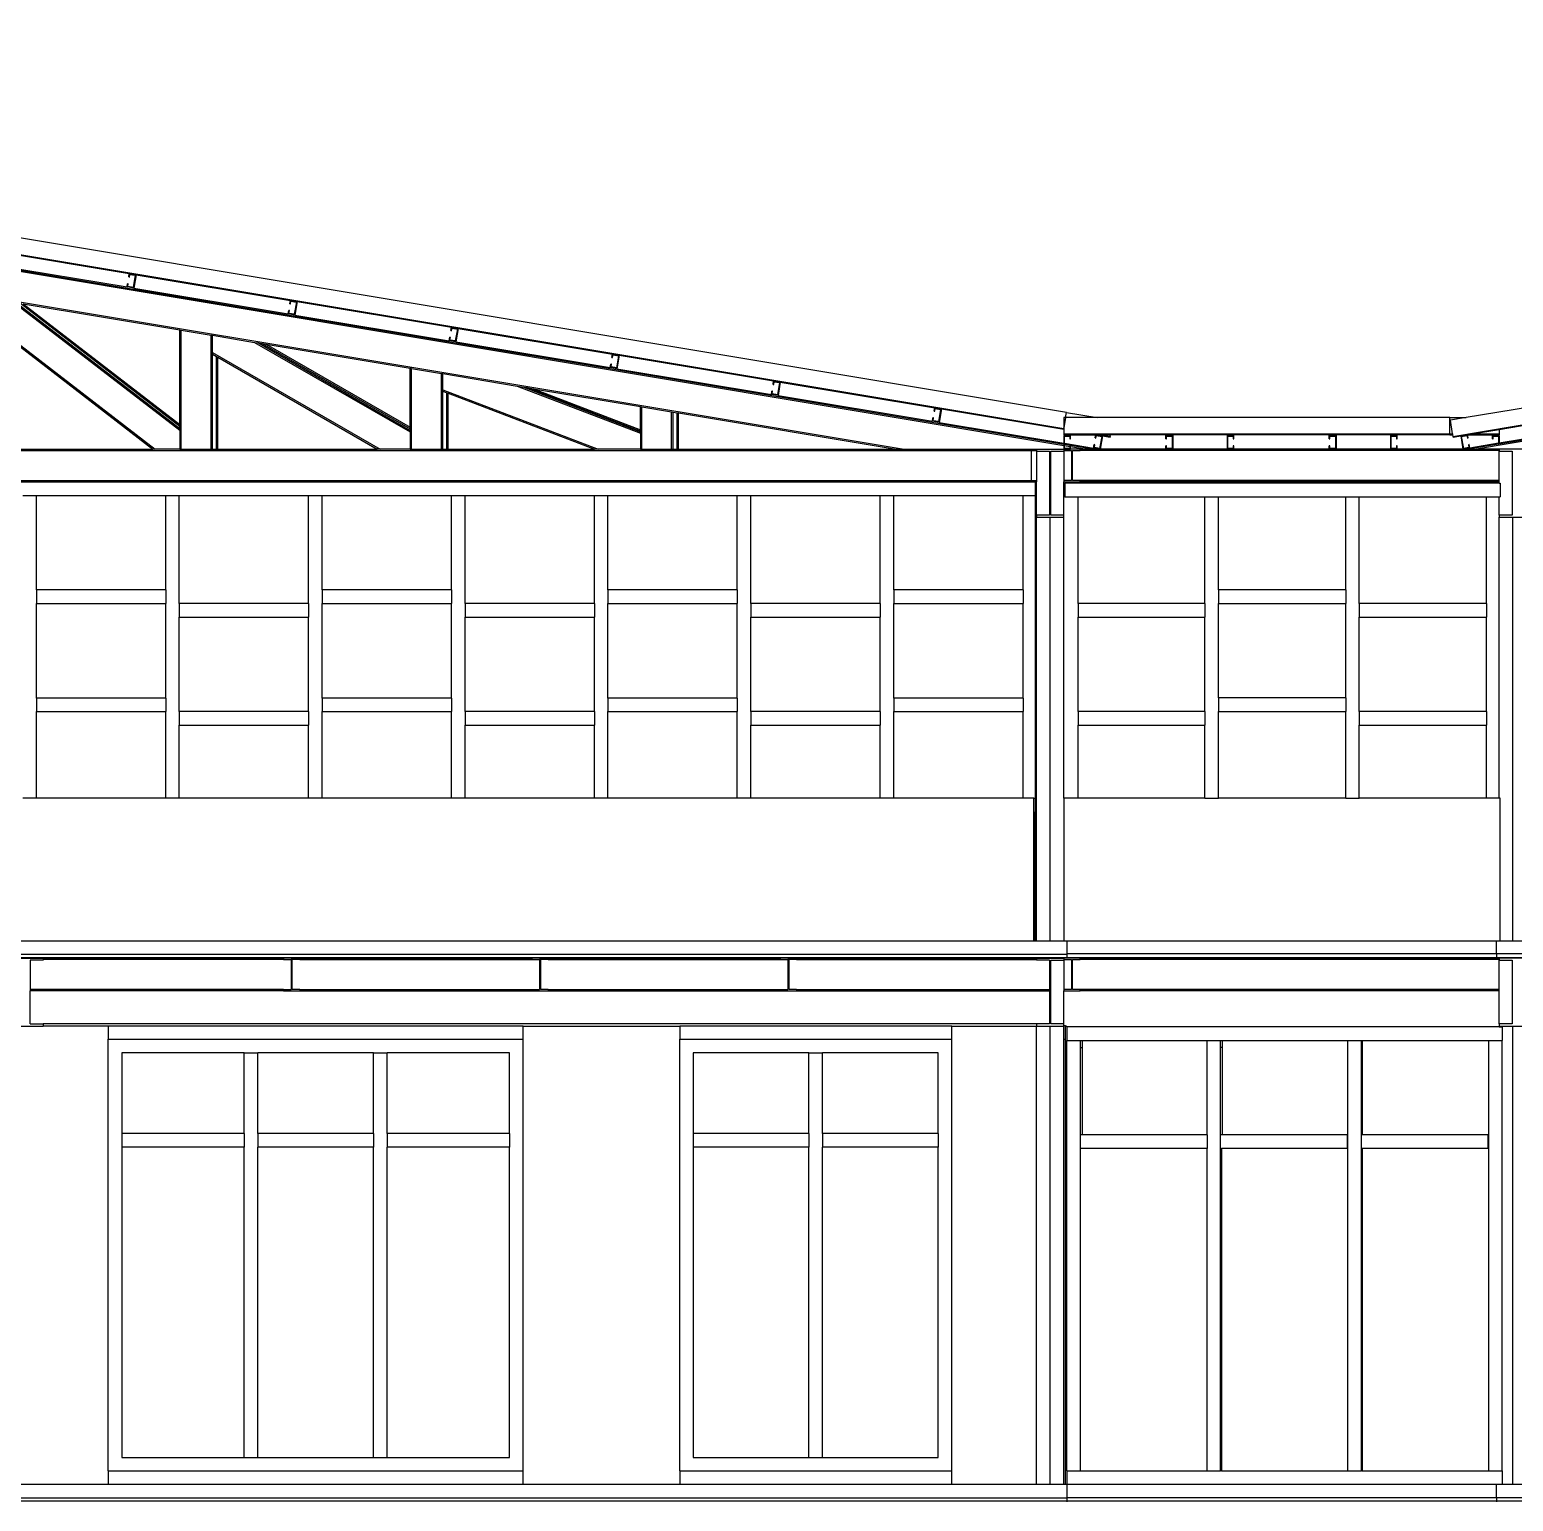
# Model space of a CAD drawing. Extents: x -47 to 47, y -13.1 to 12.1.
# Drawn here: x 14.18 to 25.08, y 1.25 to 12.06 of the extents above; entities that cross this region are included whole.
import ezdxf

# ---------------------------------------------------------------- set-up
doc = ezdxf.new("R2010")
doc.units = 0
doc.layers.get('0').update_dxf_attribs({"linetype": 'CONTINUOUS'})
doc.layers.add('SECTIONCUTEDGES', color=7, linetype='CONTINUOUS')

msp = doc.modelspace()

# ---------------------------------------------------------------- linework, layer by layer
for p, q in [((4.842, 11.832), (21.781, 9.009)), ((4.882, 11.835), (21.781, 9.018)), ((41.921, 11.832), (24.814, 8.981)), ((41.881, 11.835), (24.981, 9.018)), ((4.805, 11.614), (20.608, 8.981)), ((13.763, 10.362), (14.897, 10.173)), ((13.779, 10.46), (14.913, 10.271)), ((14.963, 10.263), (16.097, 10.074)), ((14.946, 10.164), (16.081, 9.975)), ((14.062, 10.062), (15.284, 9.12)), ((14.082, 10.058), (15.284, 9.132)), ((14.113, 10.053), (15.284, 9.151)), ((14.133, 10.05), (15.284, 9.163)), ((14.133, 10.05), (15.284, 9.858)), ((16.146, 10.066), (17.281, 9.877)), ((13.832, 9.961), (15.104, 8.981)), ((16.13, 9.967), (17.264, 9.778)), ((13.872, 9.918), (15.087, 8.981)), ((15.284, 9.858), (15.294, 9.856)), ((15.284, 9.163), (15.284, 9.858)), ((15.294, 8.981), (15.294, 9.856)), ((15.294, 9.856), (15.514, 9.82)), ((15.514, 8.981), (15.514, 9.82)), ((15.514, 9.82), (15.524, 9.818)), ((15.524, 9.691), (15.524, 9.818)), ((15.524, 9.818), (15.834, 9.766)), ((17.33, 9.868), (18.464, 9.679)), ((15.834, 9.766), (16.977, 9.108)), ((15.834, 9.766), (15.862, 9.762)), ((15.862, 9.762), (16.977, 9.119)), ((15.862, 9.762), (15.891, 9.757)), ((15.891, 9.757), (16.977, 9.131)), ((15.891, 9.757), (15.918, 9.752)), ((15.918, 9.752), (16.977, 9.142)), ((15.918, 9.752), (16.977, 9.576)), ((17.314, 9.77), (18.448, 9.581)), ((15.524, 9.68), (15.524, 9.691)), ((15.524, 9.691), (16.756, 8.981)), ((15.524, 8.981), (15.524, 9.68)), ((15.524, 9.68), (15.554, 9.662)), ((15.554, 8.981), (15.554, 9.662)), ((15.554, 9.662), (15.564, 9.656)), ((15.564, 8.981), (15.564, 9.656)), ((15.564, 9.656), (16.736, 8.981)), ((18.514, 9.671), (19.648, 9.482)), ((16.986, 9.574), (16.977, 9.576)), ((16.977, 9.142), (16.977, 9.576)), ((16.986, 8.981), (16.986, 9.574)), ((16.986, 9.574), (17.207, 9.538)), ((17.207, 8.981), (17.207, 9.538)), ((17.207, 9.538), (17.217, 9.536)), ((17.217, 9.418), (17.217, 9.536)), ((17.217, 9.536), (17.764, 9.445)), ((18.497, 9.572), (19.632, 9.383)), ((17.217, 9.407), (17.217, 9.418)), ((17.217, 9.418), (18.36, 8.981)), ((17.217, 8.981), (17.217, 9.407)), ((17.217, 9.407), (17.247, 9.396)), ((17.247, 8.981), (17.247, 9.396)), ((17.247, 9.396), (17.257, 9.392)), ((17.257, 8.981), (17.257, 9.392)), ((17.257, 9.392), (18.333, 8.981)), ((17.764, 9.445), (17.812, 9.437)), ((17.764, 9.445), (18.669, 9.099)), ((17.812, 9.437), (18.669, 9.109)), ((17.812, 9.437), (17.835, 9.433)), ((17.835, 9.433), (18.669, 9.114)), ((17.835, 9.433), (17.883, 9.425)), ((17.883, 9.425), (18.669, 9.124)), ((17.883, 9.425), (18.669, 9.294)), ((19.697, 9.474), (20.832, 9.285)), ((18.669, 9.294), (18.679, 9.292)), ((18.669, 9.124), (18.669, 9.294)), ((18.679, 8.981), (18.679, 9.292)), ((18.679, 9.292), (18.899, 9.255)), ((19.681, 9.375), (20.815, 9.186)), ((20.881, 9.277), (21.78, 9.127)), ((24.981, 9.126), (25.882, 9.277)), ((15.284, 9.151), (15.284, 9.163)), ((18.899, 8.981), (18.899, 9.255)), ((18.899, 9.255), (18.909, 9.254)), ((18.909, 8.981), (18.909, 9.254)), ((18.909, 9.254), (18.939, 9.249)), ((18.939, 8.981), (18.939, 9.249)), ((18.939, 9.249), (18.949, 9.247)), ((18.949, 8.981), (18.949, 9.247)), ((18.949, 9.247), (20.548, 8.981)), ((20.865, 9.178), (21.781, 9.025)), ((21.8, 9.251), (22.026, 9.213)), ((24.617, 9.213), (24.737, 9.213)), ((25.898, 9.178), (24.981, 9.025)), ((15.284, 9.132), (15.284, 9.151)), ((15.284, 9.132), (15.284, 9.12)), ((15.284, 9.12), (15.284, 8.981)), ((16.977, 9.131), (16.977, 9.142)), ((16.977, 9.119), (16.977, 9.131)), ((16.977, 9.119), (16.977, 9.108)), ((16.977, 9.108), (16.977, 8.981)), ((18.669, 9.114), (18.669, 9.124)), ((18.669, 9.109), (18.669, 9.114)), ((18.669, 9.109), (18.669, 9.099)), ((18.669, 9.099), (18.669, 8.981)), ((21.781, 9.132), (21.78, 9.127)), ((21.78, 9.127), (21.781, 9.126)), ((21.781, 9.132), (21.781, 9.132)), ((21.781, 9.093), (21.781, 9.087)), ((21.781, 9.087), (22.015, 9.087)), ((22.015, 9.087), (22.05, 9.087)), ((22.05, 9.087), (22.122, 9.075)), ((22.05, 9.087), (22.124, 9.087)), ((22.065, 9.079), (22.121, 9.07)), ((22.122, 9.075), (22.121, 9.07)), ((22.122, 9.075), (22.124, 9.087)), ((24.617, 9.087), (22.124, 9.087)), ((22.531, 9.056), (22.531, 9.081)), ((22.531, 9.081), (22.581, 9.081)), ((22.531, 9.056), (22.536, 9.056)), ((22.536, 9.056), (22.536, 9.076)), ((22.536, 9.076), (22.576, 9.076)), ((22.576, 9.076), (22.576, 8.986)), ((22.581, 9.081), (22.581, 8.981)), ((23.731, 9.056), (23.731, 9.081)), ((23.731, 9.081), (23.781, 9.081)), ((23.731, 9.056), (23.736, 9.056)), ((23.736, 9.056), (23.736, 9.076)), ((23.736, 9.076), (23.776, 9.076)), ((23.776, 9.076), (23.776, 8.986)), ((23.781, 9.081), (23.781, 8.981)), ((24.617, 9.093), (24.617, 9.087)), ((24.617, 9.093), (24.637, 9.093)), ((24.617, 9.087), (24.638, 9.087)), ((24.64, 9.075), (24.641, 9.07)), ((24.641, 9.07), (24.698, 9.079)), ((24.747, 9.087), (24.782, 9.093)), ((24.747, 9.087), (24.981, 9.087)), ((24.782, 9.093), (24.981, 9.126)), ((24.782, 9.093), (24.981, 9.093)), ((24.931, 9.056), (24.931, 9.081)), ((24.931, 9.081), (24.981, 9.081)), ((24.931, 9.056), (24.936, 9.056)), ((24.936, 9.056), (24.936, 9.076)), ((24.936, 9.076), (24.976, 9.076)), ((24.976, 9.076), (24.976, 9.024)), ((24.981, 9.126), (24.981, 9.093)), ((24.981, 9.093), (24.981, 9.087)), ((24.981, 9.081), (24.981, 9.025)), ((6.741, 8.971), (21.541, 8.971)), ((13.872, 8.981), (15.087, 8.981)), ((15.104, 8.981), (15.087, 8.981)), ((15.284, 8.981), (15.104, 8.981)), ((15.284, 8.981), (15.294, 8.981)), ((15.294, 8.981), (15.514, 8.981)), ((15.514, 8.981), (15.524, 8.981)), ((15.524, 8.981), (15.554, 8.981)), ((15.554, 8.981), (15.564, 8.981)), ((15.564, 8.981), (16.736, 8.981)), ((16.756, 8.981), (16.736, 8.981)), ((16.977, 8.981), (16.756, 8.981)), ((16.977, 8.981), (16.986, 8.981)), ((16.986, 8.981), (17.207, 8.981)), ((17.207, 8.981), (17.217, 8.981)), ((17.217, 8.981), (17.247, 8.981)), ((17.247, 8.981), (17.257, 8.981)), ((17.257, 8.981), (18.333, 8.981)), ((18.36, 8.981), (18.333, 8.981)), ((18.669, 8.981), (18.36, 8.981)), ((18.669, 8.981), (18.679, 8.981)), ((18.679, 8.981), (18.899, 8.981)), ((18.899, 8.981), (18.909, 8.981)), ((18.909, 8.981), (18.939, 8.981)), ((18.939, 8.981), (18.949, 8.981)), ((18.949, 8.981), (20.548, 8.981)), ((20.548, 8.981), (20.608, 8.981)), ((20.608, 8.981), (21.541, 8.981)), ((21.541, 8.971), (21.541, 8.981)), ((21.541, 8.981), (21.581, 8.981)), ((21.541, 8.971), (21.541, 8.75)), ((21.541, 8.971), (21.581, 8.971)), ((21.581, 8.965), (21.581, 8.75)), ((21.781, 8.965), (21.781, 8.75)), ((21.786, 9.024), (21.999, 8.989)), ((21.786, 9.018), (22.008, 8.981)), ((21.786, 9.008), (21.826, 9.001)), ((21.831, 9), (21.949, 8.981)), ((21.949, 8.981), (21.901, 8.981)), ((24.981, 8.971), (21.901, 8.971)), ((21.949, 8.981), (21.948, 8.981)), ((22.008, 8.981), (21.949, 8.981)), ((22.048, 8.981), (22.008, 8.981)), ((22.531, 8.981), (22.048, 8.981)), ((22.536, 9.006), (22.531, 9.006)), ((22.531, 8.981), (22.531, 9.006)), ((22.581, 8.981), (22.531, 8.981)), ((22.536, 8.986), (22.536, 9.006)), ((22.576, 8.986), (22.536, 8.986)), ((22.981, 8.981), (22.581, 8.981)), ((23.731, 8.981), (23.031, 8.981)), ((23.736, 9.006), (23.731, 9.006)), ((23.731, 8.981), (23.731, 9.006)), ((23.781, 8.981), (23.731, 8.981)), ((23.736, 8.986), (23.736, 9.006)), ((23.776, 8.986), (23.736, 8.986)), ((24.181, 8.981), (23.781, 8.981)), ((24.714, 8.981), (24.231, 8.981)), ((24.754, 8.981), (24.714, 8.981)), ((24.976, 9.018), (24.754, 8.981)), ((24.754, 8.981), (24.814, 8.981)), ((24.976, 9.024), (24.764, 8.989)), ((24.981, 8.981), (24.814, 8.981)), ((24.814, 8.981), (24.814, 8.981)), ((24.976, 9.024), (24.976, 9.018)), ((24.981, 9.018), (24.976, 9.018)), ((24.981, 9.025), (24.981, 9.018)), ((24.981, 8.75), (24.981, 8.965)), ((6.741, 8.75), (21.541, 8.75)), ((6.791, 8.741), (21.541, 8.741)), ((21.541, 8.741), (21.541, 8.75)), ((21.541, 8.75), (21.581, 8.75)), ((21.541, 8.741), (21.571, 8.741)), ((21.571, 8.741), (21.581, 8.741)), ((21.571, 8.741), (21.571, 8.641)), ((21.581, 8.75), (21.581, 8.741)), ((21.581, 8.641), (21.581, 8.741)), ((21.781, 8.631), (21.781, 8.741)), ((24.981, 8.731), (21.787, 8.731)), ((21.787, 8.731), (21.787, 8.631)), ((24.981, 8.75), (21.901, 8.75)), ((24.981, 8.741), (21.901, 8.741)), ((24.981, 8.741), (24.981, 8.75)), ((24.981, 8.731), (24.981, 8.741)), ((24.981, 8.731), (24.987, 8.731)), ((24.987, 8.731), (24.987, 8.631)), ((14.131, 8.641), (14.231, 8.641)), ((14.231, 7.946), (14.231, 8.641)), ((14.231, 8.641), (15.181, 8.641)), ((15.181, 8.641), (15.281, 8.641)), ((15.181, 7.946), (15.181, 8.641)), ((15.281, 7.846), (15.281, 8.641)), ((15.281, 8.641), (16.231, 8.641)), ((16.231, 8.641), (16.331, 8.641)), ((16.231, 7.846), (16.231, 8.641)), ((16.331, 7.946), (16.331, 8.641)), ((16.331, 8.641), (17.281, 8.641)), ((17.281, 8.641), (17.381, 8.641)), ((17.281, 7.946), (17.281, 8.641)), ((17.381, 7.846), (17.381, 8.641)), ((17.381, 8.641), (18.331, 8.641)), ((18.331, 8.641), (18.431, 8.641)), ((18.331, 7.846), (18.331, 8.641)), ((18.431, 7.946), (18.431, 8.641)), ((18.431, 8.641), (19.381, 8.641)), ((19.381, 8.641), (19.481, 8.641)), ((19.381, 7.946), (19.381, 8.641)), ((19.481, 7.846), (19.481, 8.641)), ((19.481, 8.641), (20.431, 8.641)), ((20.431, 8.641), (20.531, 8.641)), ((20.431, 7.846), (20.431, 8.641)), ((20.531, 7.946), (20.531, 8.641)), ((20.531, 8.641), (21.481, 8.641)), ((21.481, 8.641), (21.571, 8.641)), ((21.481, 7.946), (21.481, 8.641)), ((21.571, 8.641), (21.581, 8.641)), ((21.571, 8.641), (21.571, 6.416)), ((21.581, 8.497), (21.581, 8.641)), ((21.787, 8.631), (21.781, 8.631)), ((21.781, 8.497), (21.781, 8.631)), ((21.787, 8.631), (21.887, 8.631)), ((21.887, 7.847), (21.887, 8.631)), ((21.887, 8.631), (22.817, 8.631)), ((22.817, 8.631), (22.917, 8.631)), ((22.817, 7.847), (22.817, 8.631)), ((22.917, 7.947), (22.917, 8.631)), ((22.917, 8.631), (23.852, 8.631)), ((23.852, 8.631), (23.952, 8.631)), ((23.852, 7.947), (23.852, 8.631)), ((23.952, 7.847), (23.952, 8.631)), ((23.952, 8.631), (24.887, 8.631)), ((24.887, 8.631), (24.981, 8.631)), ((24.887, 7.847), (24.887, 8.631)), ((24.981, 8.497), (24.981, 8.631)), ((24.981, 8.631), (24.987, 8.631)), ((21.581, 6.416), (21.581, 8.481)), ((21.681, 5.366), (21.681, 8.481)), ((21.781, 6.416), (21.781, 8.481)), ((24.981, 6.416), (24.981, 8.481)), ((25.081, 5.366), (25.081, 8.481)), ((15.181, 7.946), (14.231, 7.946)), ((14.231, 7.946), (14.231, 7.846)), ((15.181, 7.946), (15.181, 7.846)), ((17.281, 7.946), (16.331, 7.946)), ((16.331, 7.946), (16.331, 7.846)), ((17.281, 7.946), (17.281, 7.846)), ((19.381, 7.946), (18.431, 7.946)), ((18.431, 7.946), (18.431, 7.846)), ((19.381, 7.946), (19.381, 7.846)), ((21.481, 7.946), (20.531, 7.946)), ((20.531, 7.946), (20.531, 7.846)), ((21.481, 7.946), (21.481, 7.846)), ((23.852, 7.947), (22.917, 7.947)), ((22.917, 7.947), (22.917, 7.847)), ((23.852, 7.947), (23.852, 7.847)), ((14.231, 7.152), (14.231, 7.846)), ((14.231, 7.846), (15.181, 7.846)), ((15.181, 7.152), (15.181, 7.846)), ((16.231, 7.846), (15.281, 7.846)), ((15.281, 7.846), (15.281, 7.746)), ((15.281, 7.052), (15.281, 7.746)), ((15.281, 7.746), (16.231, 7.746)), ((16.231, 7.846), (16.231, 7.746)), ((16.231, 7.052), (16.231, 7.746)), ((16.331, 7.152), (16.331, 7.846)), ((16.331, 7.846), (17.281, 7.846)), ((17.281, 7.152), (17.281, 7.846)), ((18.331, 7.846), (17.381, 7.846)), ((17.381, 7.846), (17.381, 7.746)), ((17.381, 7.052), (17.381, 7.746)), ((17.381, 7.746), (18.331, 7.746)), ((18.331, 7.846), (18.331, 7.746)), ((18.331, 7.052), (18.331, 7.746)), ((18.431, 7.152), (18.431, 7.846)), ((18.431, 7.846), (19.381, 7.846)), ((19.381, 7.152), (19.381, 7.846)), ((20.431, 7.846), (19.481, 7.846)), ((19.481, 7.846), (19.481, 7.746)), ((19.481, 7.746), (20.431, 7.746)), ((19.481, 7.052), (19.481, 7.746)), ((20.431, 7.846), (20.431, 7.746)), ((20.431, 7.052), (20.431, 7.746)), ((20.531, 7.152), (20.531, 7.846)), ((20.531, 7.846), (21.481, 7.846)), ((21.481, 7.152), (21.481, 7.846)), ((22.817, 7.847), (21.887, 7.847)), ((21.887, 7.847), (21.887, 7.747)), ((21.887, 7.747), (22.817, 7.747)), ((21.887, 7.053), (21.887, 7.747)), ((22.817, 7.847), (22.817, 7.747)), ((22.817, 7.053), (22.817, 7.747)), ((22.917, 7.153), (22.917, 7.847)), ((22.917, 7.847), (23.852, 7.847)), ((23.852, 7.153), (23.852, 7.847)), ((24.887, 7.847), (23.952, 7.847)), ((23.952, 7.847), (23.952, 7.747)), ((23.952, 7.747), (24.887, 7.747)), ((23.952, 7.053), (23.952, 7.747)), ((24.887, 7.847), (24.887, 7.747)), ((24.887, 7.053), (24.887, 7.747)), ((15.181, 7.152), (14.231, 7.152)), ((14.231, 7.152), (14.231, 7.052)), ((15.181, 7.152), (15.181, 7.052)), ((17.281, 7.152), (16.331, 7.152)), ((16.331, 7.152), (16.331, 7.052)), ((17.281, 7.152), (17.281, 7.052)), ((19.381, 7.152), (18.431, 7.152)), ((18.431, 7.152), (18.431, 7.052)), ((19.381, 7.152), (19.381, 7.052)), ((21.481, 7.152), (20.531, 7.152)), ((20.531, 7.152), (20.531, 7.052)), ((21.481, 7.152), (21.481, 7.052)), ((23.852, 7.153), (22.917, 7.153)), ((22.917, 7.153), (22.917, 7.053)), ((23.852, 7.153), (23.852, 7.053)), ((14.231, 6.416), (14.231, 7.052)), ((14.231, 7.052), (15.181, 7.052)), ((15.181, 6.416), (15.181, 7.052)), ((16.231, 7.052), (15.281, 7.052)), ((15.281, 7.052), (15.281, 6.952)), ((16.231, 7.052), (16.231, 6.952)), ((16.331, 6.416), (16.331, 7.052)), ((16.331, 7.052), (17.281, 7.052)), ((17.281, 6.416), (17.281, 7.052)), ((18.331, 7.052), (17.381, 7.052)), ((17.381, 7.052), (17.381, 6.952)), ((18.331, 7.052), (18.331, 6.952)), ((18.431, 7.052), (19.381, 7.052)), ((18.431, 6.416), (18.431, 7.052)), ((19.381, 6.416), (19.381, 7.052)), ((20.431, 7.052), (19.481, 7.052)), ((19.481, 7.052), (19.481, 6.952)), ((20.431, 7.052), (20.431, 6.952)), ((20.531, 6.416), (20.531, 7.052)), ((20.531, 7.052), (21.481, 7.052)), ((21.481, 6.416), (21.481, 7.052)), ((22.817, 7.053), (21.887, 7.053)), ((21.887, 7.053), (21.887, 6.953)), ((22.817, 7.053), (22.817, 6.953)), ((22.917, 6.416), (22.917, 7.053)), ((22.917, 7.053), (23.852, 7.053)), ((23.852, 6.416), (23.852, 7.053)), ((24.887, 7.053), (23.952, 7.053)), ((23.952, 7.053), (23.952, 6.953)), ((24.887, 7.053), (24.887, 6.953)), ((15.281, 6.416), (15.281, 6.952)), ((15.281, 6.952), (16.231, 6.952)), ((16.231, 6.416), (16.231, 6.952)), ((17.381, 6.416), (17.381, 6.952)), ((17.381, 6.952), (18.331, 6.952)), ((18.331, 6.416), (18.331, 6.952)), ((19.481, 6.952), (20.431, 6.952)), ((19.481, 6.416), (19.481, 6.952)), ((20.431, 6.416), (20.431, 6.952)), ((21.887, 6.953), (22.817, 6.953)), ((21.887, 6.416), (21.887, 6.953)), ((22.817, 6.416), (22.817, 6.953)), ((23.952, 6.953), (24.887, 6.953)), ((23.952, 6.416), (23.952, 6.953)), ((24.887, 6.416), (24.887, 6.953)), ((14.231, 6.416), (14.131, 6.416)), ((15.181, 6.416), (14.231, 6.416)), ((15.281, 6.416), (15.181, 6.416)), ((16.231, 6.416), (15.281, 6.416)), ((16.331, 6.416), (16.231, 6.416)), ((17.281, 6.416), (16.331, 6.416)), ((17.381, 6.416), (17.281, 6.416)), ((18.331, 6.416), (17.381, 6.416)), ((18.431, 6.416), (18.331, 6.416)), ((19.381, 6.416), (18.431, 6.416)), ((19.481, 6.416), (19.381, 6.416)), ((20.431, 6.416), (19.481, 6.416)), ((20.531, 6.416), (20.431, 6.416)), ((21.481, 6.416), (20.531, 6.416)), ((21.561, 6.416), (21.481, 6.416)), ((21.561, 5.366), (21.561, 6.416)), ((21.561, 6.416), (21.571, 6.416)), ((21.571, 6.416), (21.581, 6.416)), ((21.571, 6.416), (21.571, 6.316)), ((21.581, 6.316), (21.581, 6.416)), ((21.781, 6.416), (21.781, 5.366)), ((21.887, 6.416), (21.781, 6.416)), ((22.817, 6.416), (21.887, 6.416)), ((22.817, 6.416), (22.917, 6.416)), ((23.852, 6.416), (22.917, 6.416)), ((23.852, 6.416), (23.952, 6.416)), ((24.887, 6.416), (23.952, 6.416)), ((24.981, 6.416), (24.887, 6.416)), ((24.987, 6.416), (24.981, 6.416)), ((24.987, 5.366), (24.987, 6.416)), ((21.571, 5.366), (21.571, 6.316)), ((21.571, 6.316), (21.581, 6.316)), ((21.581, 5.366), (21.581, 6.316)), ((6.581, 5.246), (21.803, 5.246)), ((16.046, 5.241), (14.281, 5.241)), ((16.166, 5.241), (17.871, 5.241)), ((17.991, 5.241), (19.696, 5.241)), ((19.816, 5.241), (21.581, 5.241)), ((21.803, 5.267), (21.803, 5.246)), ((21.803, 5.246), (24.959, 5.246)), ((21.803, 5.246), (21.803, 5.241)), ((24.959, 5.241), (21.901, 5.241)), ((24.959, 5.273), (24.959, 5.246)), ((24.959, 5.246), (24.959, 5.241)), ((24.959, 5.246), (40.181, 5.246)), ((24.981, 5.241), (24.959, 5.241)), ((16.046, 5.231), (14.281, 5.231)), ((16.166, 5.231), (17.871, 5.231)), ((17.991, 5.231), (19.696, 5.231)), ((19.816, 5.231), (21.581, 5.231)), ((21.781, 5.225), (21.781, 5.01)), ((24.981, 5.231), (21.901, 5.231)), ((24.981, 5.01), (24.981, 5.225)), ((16.046, 5.01), (14.186, 5.01)), ((16.046, 5.001), (14.186, 5.001)), ((16.166, 5.01), (17.871, 5.01)), ((16.166, 5.001), (17.871, 5.001)), ((17.991, 5.01), (19.696, 5.01)), ((17.991, 5.001), (19.696, 5.001)), ((19.816, 5.01), (21.676, 5.01)), ((19.816, 5.001), (21.676, 5.001)), ((21.781, 4.757), (21.781, 5.001)), ((24.981, 5.01), (21.901, 5.01)), ((24.981, 5.001), (21.901, 5.001)), ((24.981, 5.001), (24.981, 5.01)), ((24.981, 4.757), (24.981, 5.001)), ((21.581, 4.757), (14.281, 4.757)), ((14.758, 4.741), (14.281, 4.741)), ((14.758, 4.741), (14.758, 4.645)), ((17.808, 4.741), (14.758, 4.741)), ((17.808, 4.741), (18.958, 4.741)), ((17.808, 4.645), (17.808, 4.741)), ((18.958, 4.741), (18.958, 4.645)), ((20.958, 4.741), (18.958, 4.741)), ((20.958, 4.741), (21.581, 4.741)), ((20.958, 4.645), (20.958, 4.741)), ((21.581, 1.371), (21.581, 4.741)), ((21.681, 1.371), (21.681, 4.741)), ((21.781, 4.745), (21.793, 4.745)), ((21.781, 4.645), (21.781, 4.741)), ((21.793, 4.745), (21.793, 4.741)), ((21.793, 4.741), (21.803, 4.741)), ((21.793, 4.645), (21.793, 4.741)), ((21.803, 4.735), (21.803, 4.741)), ((24.981, 4.735), (21.803, 4.735)), ((21.803, 4.735), (21.803, 4.635)), ((24.981, 4.735), (24.981, 4.741)), ((24.981, 4.735), (25.003, 4.735)), ((25.003, 4.735), (25.003, 4.635)), ((25.081, 1.371), (25.081, 4.741)), ((14.758, 1.471), (14.758, 4.645)), ((14.758, 4.645), (17.808, 4.645)), ((17.808, 1.471), (17.808, 4.645)), ((18.958, 1.471), (18.958, 4.645)), ((18.958, 4.645), (20.958, 4.645)), ((20.958, 1.471), (20.958, 4.645)), ((21.781, 4.645), (21.793, 4.645)), ((21.781, 1.371), (21.781, 4.645)), ((21.793, 1.371), (21.793, 4.645)), ((21.803, 4.635), (21.903, 4.635)), ((21.803, 1.471), (21.803, 4.635)), ((21.903, 4.635), (21.915, 4.635)), ((21.903, 4.583), (21.903, 4.635)), ((21.903, 4.583), (21.915, 4.583)), ((21.903, 4.04), (21.903, 4.583)), ((21.915, 4.635), (21.915, 4.583)), ((21.915, 4.635), (22.833, 4.635)), ((21.915, 4.583), (21.915, 4.111)), ((22.833, 4.635), (22.933, 4.635)), ((22.833, 3.941), (22.833, 4.635)), ((22.933, 4.583), (22.933, 4.635)), ((22.933, 4.635), (22.945, 4.635)), ((22.945, 4.583), (22.933, 4.583)), ((22.933, 4.534), (22.933, 4.583)), ((22.945, 4.635), (22.945, 4.583)), ((22.945, 4.635), (23.868, 4.635)), ((22.945, 4.583), (22.945, 4.527)), ((23.868, 4.635), (23.968, 4.635)), ((23.868, 3.941), (23.868, 4.635)), ((23.968, 4.583), (23.968, 4.635)), ((23.968, 4.635), (23.974, 4.635)), ((23.974, 4.583), (23.968, 4.583)), ((23.968, 3.952), (23.968, 4.583)), ((23.974, 4.635), (23.974, 4.583)), ((23.974, 4.635), (24.903, 4.635)), ((23.974, 4.583), (23.974, 3.949)), ((24.903, 4.635), (25.003, 4.635)), ((24.903, 3.941), (24.903, 4.635)), ((25.003, 1.471), (25.003, 4.635)), ((15.758, 4.545), (14.858, 4.545)), ((14.858, 4.545), (14.858, 3.951)), ((15.758, 4.545), (15.858, 4.545)), ((15.758, 3.951), (15.758, 4.545)), ((15.858, 3.951), (15.858, 4.545)), ((16.708, 4.545), (15.858, 4.545)), ((16.708, 4.545), (16.808, 4.545)), ((16.708, 3.951), (16.708, 4.545)), ((16.808, 3.951), (16.808, 4.545)), ((17.708, 4.545), (16.808, 4.545)), ((17.708, 3.951), (17.708, 4.545)), ((19.908, 4.545), (19.058, 4.545)), ((19.058, 4.545), (19.058, 3.951)), ((19.908, 4.545), (20.008, 4.545)), ((19.908, 3.951), (19.908, 4.545)), ((20.858, 4.545), (20.008, 4.545)), ((20.008, 3.951), (20.008, 4.545)), ((20.858, 3.951), (20.858, 4.545)), ((22.933, 3.941), (22.933, 4.534)), ((22.945, 4.527), (22.945, 3.941)), ((21.903, 3.941), (21.903, 4.04)), ((21.915, 4.111), (21.915, 3.941)), ((15.758, 3.951), (14.858, 3.951)), ((14.858, 3.951), (14.858, 3.851)), ((15.758, 3.951), (15.758, 3.851)), ((16.708, 3.951), (15.858, 3.951)), ((15.858, 3.951), (15.858, 3.851)), ((16.708, 3.951), (16.708, 3.851)), ((17.708, 3.951), (16.808, 3.951)), ((16.808, 3.951), (16.808, 3.851)), ((17.708, 3.951), (17.708, 3.851)), ((19.908, 3.951), (19.058, 3.951)), ((19.058, 3.951), (19.058, 3.851)), ((19.908, 3.951), (19.908, 3.851)), ((20.858, 3.951), (20.008, 3.951)), ((20.008, 3.951), (20.008, 3.851)), ((20.858, 3.951), (20.858, 3.851)), ((21.915, 3.941), (21.903, 3.941)), ((21.903, 3.841), (21.903, 3.941)), ((22.833, 3.941), (21.915, 3.941)), ((22.833, 3.941), (22.833, 3.841)), ((22.945, 3.941), (22.933, 3.941)), ((22.933, 3.841), (22.933, 3.941)), ((23.862, 3.941), (22.945, 3.941)), ((23.862, 3.941), (23.862, 3.841)), ((23.862, 3.941), (23.868, 3.941)), ((23.868, 3.841), (23.868, 3.941)), ((23.968, 3.941), (23.968, 3.952)), ((23.974, 3.941), (23.968, 3.941)), ((23.968, 3.841), (23.968, 3.941)), ((23.974, 3.949), (23.974, 3.941)), ((24.897, 3.941), (23.974, 3.941)), ((24.897, 3.941), (24.897, 3.841)), ((24.897, 3.941), (24.903, 3.941)), ((24.903, 3.841), (24.903, 3.941)), ((15.758, 3.851), (14.858, 3.851)), ((14.858, 3.851), (14.858, 1.571)), ((15.758, 1.571), (15.758, 3.851)), ((16.708, 3.851), (15.858, 3.851)), ((15.858, 1.571), (15.858, 3.851)), ((16.708, 1.571), (16.708, 3.851)), ((17.708, 3.851), (16.808, 3.851)), ((16.808, 1.571), (16.808, 3.851)), ((17.708, 1.571), (17.708, 3.851)), ((19.908, 3.851), (19.058, 3.851)), ((19.058, 3.851), (19.058, 1.571)), ((19.908, 1.571), (19.908, 3.851)), ((20.858, 3.851), (20.008, 3.851)), ((20.008, 1.571), (20.008, 3.851)), ((20.858, 1.571), (20.858, 3.851)), ((22.833, 3.841), (21.903, 3.841)), ((21.903, 1.471), (21.903, 3.841)), ((22.833, 1.471), (22.833, 3.841)), ((22.933, 3.841), (22.939, 3.841)), ((22.933, 3.583), (22.933, 3.841)), ((23.862, 3.841), (22.939, 3.841)), ((22.939, 3.841), (22.939, 3.583)), ((23.868, 3.841), (23.862, 3.841)), ((23.868, 1.471), (23.868, 3.841)), ((23.968, 3.841), (23.974, 3.841)), ((23.968, 3.583), (23.968, 3.841)), ((24.897, 3.841), (23.974, 3.841)), ((23.974, 3.841), (23.974, 3.583)), ((24.903, 3.841), (24.897, 3.841)), ((24.903, 1.471), (24.903, 3.841)), ((22.933, 2.761), (22.933, 3.583)), ((22.939, 3.583), (22.939, 2.764)), ((23.968, 3.264), (23.968, 3.583)), ((23.974, 3.583), (23.974, 3.267)), ((23.968, 2.583), (23.968, 3.264)), ((23.974, 3.267), (23.974, 2.583)), ((22.933, 2.583), (22.933, 2.761)), ((22.939, 2.764), (22.939, 2.583)), ((22.933, 2.445), (22.933, 2.583)), ((22.939, 2.583), (22.939, 2.443)), ((23.968, 2.056), (23.968, 2.583)), ((23.974, 2.583), (23.974, 2.053)), ((22.933, 1.583), (22.933, 2.445)), ((22.939, 2.443), (22.939, 1.583)), ((23.968, 1.583), (23.968, 2.056)), ((23.974, 2.053), (23.974, 1.583)), ((14.858, 1.571), (15.758, 1.571)), ((15.758, 1.571), (15.858, 1.571)), ((15.858, 1.571), (16.708, 1.571)), ((16.708, 1.571), (16.808, 1.571)), ((16.808, 1.571), (17.708, 1.571)), ((19.058, 1.571), (19.908, 1.571)), ((19.908, 1.571), (20.008, 1.571)), ((20.008, 1.571), (20.858, 1.571)), ((22.933, 1.471), (22.933, 1.583)), ((22.939, 1.583), (22.939, 1.471)), ((23.968, 1.471), (23.968, 1.583)), ((23.974, 1.583), (23.974, 1.471)), ((14.758, 1.471), (17.808, 1.471)), ((14.758, 1.471), (14.758, 1.371)), ((17.808, 1.371), (17.808, 1.471)), ((18.958, 1.471), (20.958, 1.471)), ((18.958, 1.471), (18.958, 1.371)), ((20.958, 1.371), (20.958, 1.471)), ((21.803, 1.471), (21.903, 1.471)), ((21.803, 1.471), (21.803, 1.371)), ((21.903, 1.471), (22.833, 1.471)), ((22.833, 1.471), (22.933, 1.471)), ((22.939, 1.471), (22.933, 1.471)), ((22.939, 1.471), (23.868, 1.471)), ((23.868, 1.471), (23.968, 1.471)), ((23.974, 1.471), (23.968, 1.471)), ((23.974, 1.471), (24.903, 1.471)), ((24.903, 1.471), (25.003, 1.471)), ((25.003, 1.471), (25.003, 1.371)), ((6.581, 1.251), (21.803, 1.251)), ((21.803, 1.271), (21.803, 1.251)), ((21.803, 1.251), (21.803, 1.245)), ((21.803, 1.251), (24.959, 1.251)), ((24.959, 1.277), (24.959, 1.251)), ((24.959, 1.251), (24.959, 1.245)), ((24.959, 1.251), (40.181, 1.251))]:
    msp.add_line(p, q)
at = {"layer": 'SECTIONCUTEDGES'}
for p, q in [((21.8, 9.251), (4.92, 12.064)), ((41.842, 12.064), (24.737, 9.213)), ((4.901, 11.946), (21.781, 9.132)), ((24.64, 9.075), (41.862, 11.946)), ((14.909, 10.247), (14.913, 10.271)), ((14.913, 10.271), (14.963, 10.263)), ((14.914, 10.246), (14.917, 10.265)), ((14.917, 10.265), (14.957, 10.259)), ((14.957, 10.259), (14.942, 10.17)), ((14.963, 10.263), (14.946, 10.164)), ((14.897, 10.173), (14.901, 10.197)), ((14.946, 10.164), (14.897, 10.173)), ((14.906, 10.196), (14.901, 10.197)), ((14.903, 10.177), (14.906, 10.196)), ((14.942, 10.17), (14.903, 10.177)), ((14.909, 10.247), (14.914, 10.246)), ((16.093, 10.049), (16.097, 10.074)), ((16.093, 10.049), (16.098, 10.048)), ((16.097, 10.074), (16.146, 10.066)), ((16.098, 10.048), (16.101, 10.068)), ((16.101, 10.068), (16.141, 10.062)), ((16.141, 10.062), (16.126, 9.973)), ((16.146, 10.066), (16.13, 9.967)), ((16.081, 9.975), (16.085, 10)), ((16.13, 9.967), (16.081, 9.975)), ((16.09, 9.999), (16.085, 10)), ((16.086, 9.979), (16.09, 9.999)), ((16.126, 9.973), (16.086, 9.979)), ((17.277, 9.852), (17.281, 9.877)), ((17.277, 9.852), (17.282, 9.851)), ((17.281, 9.877), (17.33, 9.868)), ((17.282, 9.851), (17.285, 9.871)), ((17.285, 9.871), (17.324, 9.864)), ((17.324, 9.864), (17.309, 9.776)), ((17.33, 9.868), (17.314, 9.77)), ((17.264, 9.778), (17.268, 9.803)), ((17.314, 9.77), (17.264, 9.778)), ((17.273, 9.802), (17.268, 9.803)), ((17.27, 9.782), (17.273, 9.802)), ((17.309, 9.776), (17.27, 9.782)), ((18.448, 9.581), (18.452, 9.605)), ((18.457, 9.605), (18.452, 9.605)), ((18.454, 9.585), (18.457, 9.605)), ((18.46, 9.655), (18.464, 9.679)), ((18.46, 9.655), (18.465, 9.654)), ((18.464, 9.679), (18.514, 9.671)), ((18.465, 9.654), (18.468, 9.674)), ((18.468, 9.674), (18.508, 9.667)), ((18.508, 9.667), (18.493, 9.578)), ((18.514, 9.671), (18.497, 9.572)), ((18.497, 9.572), (18.448, 9.581)), ((18.493, 9.578), (18.454, 9.585)), ((19.632, 9.383), (19.636, 9.408)), ((19.681, 9.375), (19.632, 9.383)), ((19.641, 9.407), (19.636, 9.408)), ((19.637, 9.388), (19.641, 9.407)), ((19.677, 9.381), (19.637, 9.388)), ((19.644, 9.457), (19.648, 9.482)), ((19.644, 9.457), (19.649, 9.457)), ((19.648, 9.482), (19.697, 9.474)), ((19.649, 9.457), (19.652, 9.476)), ((19.652, 9.476), (19.692, 9.47)), ((19.692, 9.47), (19.677, 9.381)), ((19.697, 9.474), (19.681, 9.375)), ((20.828, 9.26), (20.832, 9.285)), ((20.832, 9.285), (20.881, 9.277)), ((20.833, 9.259), (20.836, 9.279)), ((20.836, 9.279), (20.875, 9.272)), ((20.875, 9.272), (20.86, 9.184)), ((20.881, 9.277), (20.865, 9.178)), ((20.815, 9.186), (20.819, 9.211)), ((20.865, 9.178), (20.815, 9.186)), ((20.824, 9.21), (20.819, 9.211)), ((20.821, 9.19), (20.824, 9.21)), ((20.86, 9.184), (20.821, 9.19)), ((20.828, 9.26), (20.833, 9.259)), ((21.794, 9.213), (21.781, 9.213)), ((21.794, 9.213), (21.781, 9.137)), ((21.781, 9.213), (21.781, 9.137)), ((21.794, 9.213), (21.8, 9.251)), ((22.026, 9.213), (21.794, 9.213)), ((24.617, 9.213), (22.026, 9.213)), ((24.617, 9.093), (24.617, 9.213)), ((24.737, 9.213), (24.621, 9.194)), ((24.637, 9.093), (24.621, 9.194)), ((21.781, 9.132), (21.781, 9.137)), ((21.781, 9.137), (21.781, 9.132)), ((21.781, 9.132), (21.781, 9.126)), ((21.781, 9.126), (21.781, 9.093)), ((21.781, 9.093), (24.617, 9.093)), ((21.831, 9.081), (21.781, 9.081)), ((21.781, 9.081), (21.781, 9.025)), ((21.786, 9.076), (21.826, 9.076)), ((21.786, 9.024), (21.786, 9.076)), ((21.826, 9.076), (21.826, 9.056)), ((21.826, 9.056), (21.831, 9.056)), ((21.831, 9.056), (21.831, 9.081)), ((22.011, 9.063), (22.015, 9.087)), ((22.011, 9.063), (22.016, 9.062)), ((22.015, 9.087), (22.065, 9.079)), ((22.016, 9.062), (22.02, 9.082)), ((22.02, 9.082), (22.059, 9.075)), ((22.059, 9.075), (22.044, 8.986)), ((22.065, 9.079), (22.048, 8.981)), ((23.031, 9.081), (22.981, 9.081)), ((22.981, 9.081), (22.981, 8.981)), ((22.986, 8.986), (22.986, 9.076)), ((22.986, 9.076), (23.026, 9.076)), ((23.026, 9.076), (23.026, 9.056)), ((23.026, 9.056), (23.031, 9.056)), ((23.031, 9.056), (23.031, 9.081)), ((24.231, 9.081), (24.181, 9.081)), ((24.181, 9.081), (24.181, 8.981)), ((24.186, 8.986), (24.186, 9.076)), ((24.186, 9.076), (24.226, 9.076)), ((24.226, 9.076), (24.226, 9.056)), ((24.226, 9.056), (24.231, 9.056)), ((24.231, 9.056), (24.231, 9.081)), ((24.637, 9.093), (24.638, 9.087)), ((24.638, 9.087), (24.64, 9.075)), ((24.747, 9.087), (24.698, 9.079)), ((24.698, 9.079), (24.714, 8.981)), ((24.704, 9.075), (24.743, 9.082)), ((24.719, 8.986), (24.704, 9.075)), ((24.743, 9.082), (24.747, 9.062)), ((24.751, 9.063), (24.747, 9.087)), ((24.747, 9.062), (24.751, 9.063)), ((21.581, 8.981), (21.581, 8.971)), ((21.581, 8.981), (21.781, 8.981)), ((21.581, 8.971), (21.581, 8.965)), ((21.581, 8.965), (21.676, 8.965)), ((21.676, 8.965), (21.676, 8.497)), ((21.686, 8.497), (21.686, 8.965)), ((21.686, 8.965), (21.781, 8.965)), ((21.781, 9.025), (21.781, 9.018)), ((21.781, 9.018), (21.781, 9.009)), ((21.781, 9.009), (21.781, 8.981)), ((21.781, 8.981), (21.831, 8.981)), ((21.781, 8.981), (21.781, 8.971)), ((21.781, 8.971), (21.838, 8.971)), ((21.781, 8.971), (21.781, 8.965)), ((21.786, 9.018), (21.786, 9.024)), ((21.786, 9.008), (21.786, 9.018)), ((21.786, 8.986), (21.786, 9.008)), ((21.826, 8.986), (21.786, 8.986)), ((21.831, 9.006), (21.826, 9.006)), ((21.826, 9.006), (21.826, 9.001)), ((21.826, 9.001), (21.826, 8.986)), ((21.831, 9), (21.831, 9.006)), ((21.831, 8.981), (21.831, 9)), ((21.901, 8.981), (21.831, 8.981)), ((21.838, 8.971), (21.838, 8.75)), ((21.844, 8.971), (21.901, 8.971)), ((21.844, 8.75), (21.844, 8.971)), ((21.901, 8.971), (21.901, 8.981)), ((21.999, 8.989), (22.003, 9.014)), ((22.048, 8.981), (21.999, 8.989)), ((22.008, 9.013), (22.003, 9.014)), ((22.005, 8.993), (22.008, 9.013)), ((22.044, 8.986), (22.005, 8.993)), ((22.981, 8.981), (23.031, 8.981)), ((23.026, 8.986), (22.986, 8.986)), ((23.031, 9.006), (23.026, 9.006)), ((23.026, 9.006), (23.026, 8.986)), ((23.031, 8.981), (23.031, 9.006)), ((24.181, 8.981), (24.231, 8.981)), ((24.226, 8.986), (24.186, 8.986)), ((24.231, 9.006), (24.226, 9.006)), ((24.226, 9.006), (24.226, 8.986)), ((24.231, 8.981), (24.231, 9.006)), ((24.714, 8.981), (24.764, 8.989)), ((24.758, 8.993), (24.719, 8.986)), ((24.76, 9.014), (24.755, 9.013)), ((24.755, 9.013), (24.758, 8.993)), ((24.764, 8.989), (24.76, 9.014)), ((24.981, 8.981), (24.981, 8.971)), ((25.181, 8.981), (24.981, 8.981)), ((24.981, 8.971), (24.981, 8.965)), ((24.981, 8.965), (25.076, 8.965)), ((25.076, 8.965), (25.076, 8.497)), ((21.781, 8.75), (21.781, 8.741)), ((21.838, 8.75), (21.781, 8.75)), ((21.781, 8.741), (21.901, 8.741)), ((21.901, 8.75), (21.844, 8.75)), ((21.901, 8.741), (21.901, 8.75)), ((21.676, 8.497), (21.581, 8.497)), ((21.581, 8.497), (21.581, 8.481)), ((21.581, 8.481), (21.681, 8.481)), ((21.681, 8.481), (21.781, 8.481)), ((21.781, 8.497), (21.686, 8.497)), ((21.781, 8.481), (21.781, 8.497)), ((24.981, 8.497), (24.981, 8.481)), ((25.076, 8.497), (24.981, 8.497)), ((24.981, 8.481), (25.081, 8.481)), ((25.081, 8.481), (25.181, 8.481)), ((21.561, 5.366), (6.801, 5.366)), ((21.571, 5.366), (21.561, 5.366)), ((21.581, 5.366), (21.571, 5.366)), ((21.681, 5.366), (21.581, 5.366)), ((21.781, 5.366), (21.681, 5.366)), ((21.803, 5.366), (21.781, 5.366)), ((24.959, 5.366), (21.803, 5.366)), ((21.803, 5.366), (21.803, 5.273)), ((24.959, 5.273), (24.959, 5.366)), ((24.987, 5.366), (24.959, 5.366)), ((25.081, 5.366), (24.987, 5.366)), ((25.181, 5.366), (25.081, 5.366)), ((21.803, 5.267), (6.581, 5.267)), ((14.081, 5.241), (14.281, 5.241)), ((14.281, 5.241), (14.281, 5.231)), ((16.166, 5.241), (16.046, 5.241)), ((16.046, 5.241), (16.046, 5.231)), ((16.166, 5.241), (16.166, 5.231)), ((17.991, 5.241), (17.871, 5.241)), ((17.871, 5.241), (17.871, 5.231)), ((17.991, 5.241), (17.991, 5.231)), ((19.696, 5.241), (19.696, 5.231)), ((19.816, 5.241), (19.696, 5.241)), ((19.816, 5.241), (19.816, 5.231)), ((21.581, 5.241), (21.581, 5.231)), ((21.581, 5.241), (21.781, 5.241)), ((21.781, 5.241), (21.781, 5.231)), ((21.803, 5.241), (21.781, 5.241)), ((21.803, 5.273), (24.959, 5.273)), ((21.803, 5.273), (21.803, 5.267)), ((21.901, 5.241), (21.803, 5.241)), ((21.901, 5.231), (21.901, 5.241)), ((24.959, 5.273), (40.181, 5.273)), ((24.981, 5.241), (24.981, 5.231)), ((25.181, 5.241), (24.981, 5.241)), ((14.281, 5.225), (14.186, 5.225)), ((14.186, 5.225), (14.186, 5.01)), ((14.281, 5.231), (14.281, 5.225)), ((16.046, 5.231), (16.103, 5.231)), ((16.103, 5.231), (16.103, 5.01)), ((16.109, 5.231), (16.103, 5.231)), ((16.109, 5.231), (16.109, 5.01)), ((16.166, 5.231), (16.109, 5.231)), ((17.871, 5.231), (17.928, 5.231)), ((17.928, 5.231), (17.928, 5.01)), ((17.934, 5.231), (17.928, 5.231)), ((17.934, 5.231), (17.934, 5.01)), ((17.991, 5.231), (17.934, 5.231)), ((19.696, 5.231), (19.753, 5.231)), ((19.753, 5.231), (19.753, 5.01)), ((19.759, 5.231), (19.753, 5.231)), ((19.759, 5.231), (19.759, 5.01)), ((19.816, 5.231), (19.759, 5.231)), ((21.581, 5.225), (21.581, 5.231)), ((21.676, 5.225), (21.581, 5.225)), ((21.676, 5.225), (21.676, 5.01)), ((21.686, 4.757), (21.686, 5.225)), ((21.686, 5.225), (21.781, 5.225)), ((21.781, 5.231), (21.838, 5.231)), ((21.781, 5.231), (21.781, 5.225)), ((21.838, 5.231), (21.838, 5.01)), ((21.844, 5.231), (21.901, 5.231)), ((21.844, 5.01), (21.844, 5.231)), ((24.981, 5.231), (24.981, 5.225)), ((24.981, 5.225), (25.076, 5.225)), ((25.076, 5.225), (25.076, 4.757)), ((14.186, 5.01), (14.186, 5.001)), ((14.186, 4.757), (14.186, 5.001)), ((16.046, 5.01), (16.046, 5.001)), ((16.046, 5.01), (16.103, 5.01)), ((16.046, 5.001), (16.166, 5.001)), ((16.166, 5.01), (16.109, 5.01)), ((16.166, 5.01), (16.166, 5.001)), ((17.871, 5.01), (17.871, 5.001)), ((17.871, 5.01), (17.928, 5.01)), ((17.871, 5.001), (17.991, 5.001)), ((17.991, 5.01), (17.934, 5.01)), ((17.991, 5.01), (17.991, 5.001)), ((19.696, 5.01), (19.696, 5.001)), ((19.696, 5.01), (19.753, 5.01)), ((19.696, 5.001), (19.816, 5.001)), ((19.816, 5.01), (19.759, 5.01)), ((19.816, 5.01), (19.816, 5.001)), ((21.676, 5.01), (21.676, 5.001)), ((21.676, 5.001), (21.676, 4.757)), ((21.781, 5.01), (21.781, 5.001)), ((21.838, 5.01), (21.781, 5.01)), ((21.781, 5.001), (21.901, 5.001)), ((21.901, 5.01), (21.844, 5.01)), ((21.901, 5.001), (21.901, 5.01)), ((14.081, 4.741), (14.281, 4.741)), ((14.186, 4.757), (14.281, 4.757)), ((14.281, 4.757), (14.281, 4.741)), ((21.581, 4.757), (21.581, 4.741)), ((21.676, 4.757), (21.581, 4.757)), ((21.581, 4.741), (21.681, 4.741)), ((21.681, 4.741), (21.781, 4.741)), ((21.781, 4.757), (21.686, 4.757)), ((21.781, 4.745), (21.781, 4.757)), ((21.781, 4.741), (21.781, 4.745)), ((24.981, 4.757), (24.981, 4.741)), ((25.076, 4.757), (24.981, 4.757)), ((24.981, 4.741), (25.081, 4.741)), ((25.081, 4.741), (25.181, 4.741)), ((14.758, 1.371), (13.608, 1.371)), ((17.808, 1.371), (14.758, 1.371)), ((18.958, 1.371), (17.808, 1.371)), ((20.958, 1.371), (18.958, 1.371)), ((21.581, 1.371), (20.958, 1.371)), ((21.681, 1.371), (21.581, 1.371)), ((21.781, 1.371), (21.681, 1.371)), ((21.793, 1.371), (21.781, 1.371)), ((21.803, 1.371), (21.793, 1.371)), ((24.959, 1.371), (21.803, 1.371)), ((21.803, 1.371), (21.803, 1.277)), ((24.959, 1.277), (24.959, 1.371)), ((25.003, 1.371), (24.959, 1.371)), ((25.081, 1.371), (25.003, 1.371)), ((25.181, 1.371), (25.081, 1.371)), ((21.803, 1.271), (6.581, 1.271)), ((21.803, 1.277), (24.959, 1.277)), ((21.803, 1.277), (21.803, 1.271)), ((24.959, 1.277), (40.181, 1.277))]:
    msp.add_line(p, q, dxfattribs=at)

doc.saveas('drawing.dxf')
